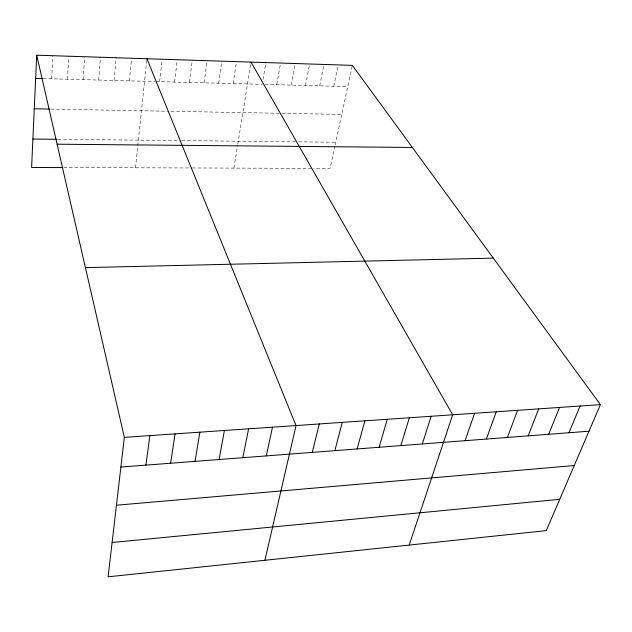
<?xml version="1.0" encoding="UTF-8"?>
<svg xmlns="http://www.w3.org/2000/svg" width="632" height="632" viewBox="0 0 632 632"><rect width="100%" height="100%" fill="white"/><g stroke="black" fill="none" stroke-linecap="round" stroke-linejoin="round"><path stroke-width="0.47" stroke-dasharray="3.16 2.37" d="M51.595 78.818L52.843 55.703M67.411 79.229L68.849 56.224M83.092 79.648L84.728 56.738M98.655 80.051L100.472 57.243M114.084 80.454L116.09 57.749M129.394 80.856L131.575 58.247M135.493 167.796L146.829 59.724M159.635 81.654L162.171 59.234M174.574 82.041L177.276 59.724M189.387 82.429L192.27 60.206M204.089 82.816L207.138 60.688M218.672 83.203L221.879 61.162M233.145 83.582L236.51 61.636M233.927 168.096L237.64 145.076M237.798 144.104L250.872 63.05M262.975 79.608L265.859 62.584M276.729 84.72L280.568 63.058M291.162 85.099L295.16 63.524M305.485 85.478L309.633 63.99M319.697 85.849L323.995 64.456M333.791 86.221L338.238 64.914M334.921 145.984L330.07 168.389L313.748 168.341M335.126 145.044L352.364 65.373M63.737 167.583L191.441 167.97M192.381 167.97L312.785 168.341M57.891 139.316L180.902 140.604M181.858 140.612L297.569 141.821M298.557 141.829L335.734 142.216M50.931 109.091L169.06 111.256M171.019 111.287L281.177 113.31M282.125 113.325L341.754 114.416M43.15 78.597L154.927 81.528M155.867 81.552L262.169 84.34M265.085 84.419L347.774 86.584"/><path stroke-width="0.95" d="M36.696 55.181L124.354 437.36L108.104 576.818L546.285 530.619L600.4 404.63L352.364 65.373L36.696 55.181L31.6 167.48L61.865 167.575M145.929 465.128L149.879 435.606M170.64 463.232L175.056 433.876M195.019 461.368L199.902 432.169M219.083 459.527L224.415 430.479M242.838 457.702L248.597 428.82M266.285 455.909L272.471 427.177M264.911 560.284L296.029 425.557L146.932 58.744M312.279 452.386L319.279 423.961M334.842 450.656L342.236 422.381M357.12 448.949L364.893 420.825M379.121 447.266L387.266 419.285M400.846 445.607L409.346 417.768M422.302 443.956L431.158 416.267M409.196 545.068L452.694 414.789L251.023 62.102M465.065 440.686L474.608 413.281M486.363 439.05L496.238 411.795M507.401 437.447L517.6 410.326M528.17 435.851L538.685 408.872M548.694 434.279L559.518 407.442M568.966 432.73L580.081 406.028M112.101 542.477L559.731 499.312M116.446 505.213L574.235 465.547M120.894 467.04L588.992 431.198M124.354 437.36L600.4 404.63M85.423 267.628L493.284 258.125M32.888 139.056L56.935 139.309M57.109 144.199L412.372 147.454M34.262 108.783L49.952 109.075M35.645 78.4L42.21 78.573"/></g></svg>
